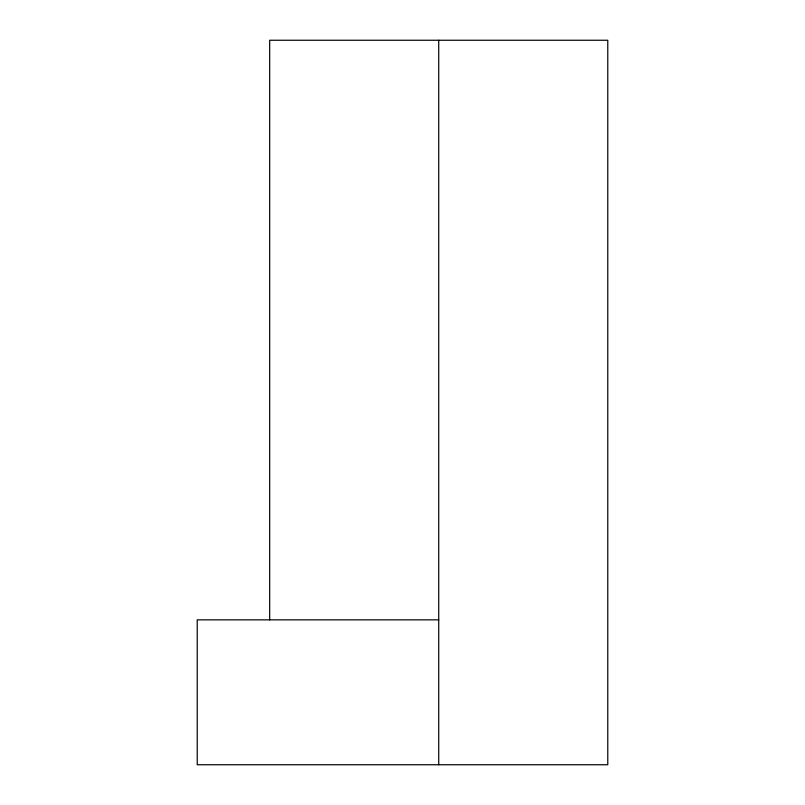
<?xml version="1.0" encoding="UTF-8"?>
<svg xmlns="http://www.w3.org/2000/svg" width="805" height="805" viewBox="0 0 805 805"><rect width="100%" height="100%" fill="white"/><g stroke="black" fill="none" stroke-linecap="round" stroke-linejoin="round"><path stroke-width="1.21" d="M438.725 619.85L197.225 619.85L197.225 764.75L607.775 764.75L607.775 40.25L269.675 40.25L269.675 619.85M438.725 40.25L438.725 764.75"/></g></svg>
